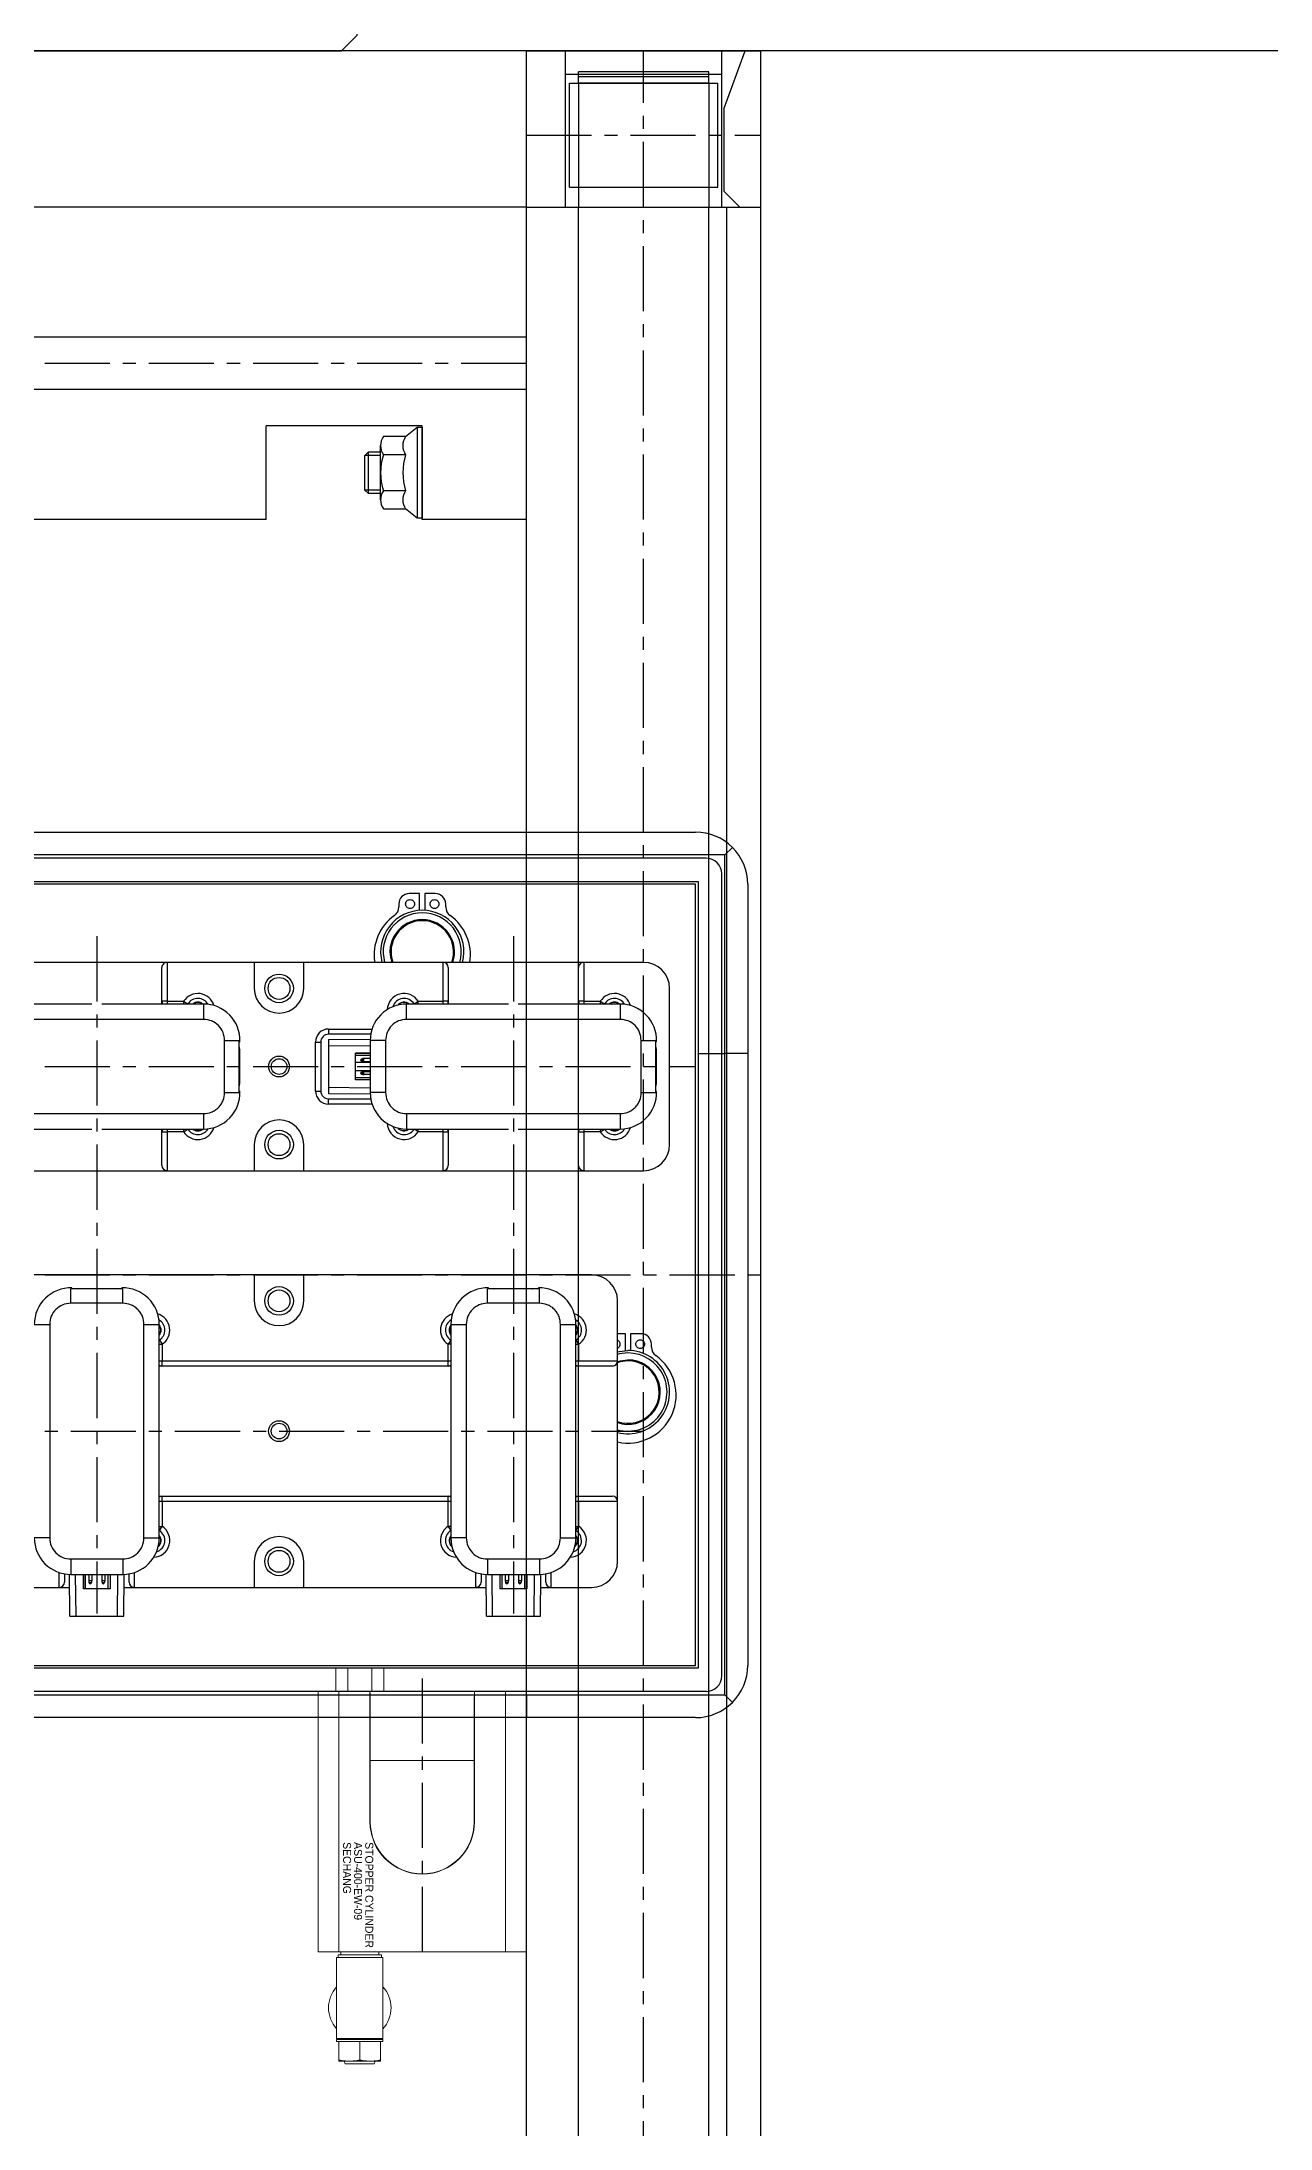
# Model space of a CAD drawing. Header units: inches. Extents: x 0 to 23821, y 0 to 11279.
# Drawn here: x 7566.6 to 7802.5, y 4706.5 to 5107.1 of the extents above; entities that cross this region are included whole.
import ezdxf

# ---------------------------------------------------------------- set-up
doc = ezdxf.new("R2010")
doc.units = ezdxf.units.IN
doc.header["$LTSCALE"] = 10
doc.header["$MEASUREMENT"] = 0
doc.linetypes.add('CENTER', pattern=[2, 1.25, -0.25, 0.25, -0.25])
doc.linetypes.add('HIDDEN', pattern=[0.375, 0.25, -0.125])
for name, color, linetype in [('11', 1, 'CENTER'), ('22', 2, 'HIDDEN'), ('A', 8, 'Continuous'), ('B', 123, 'Continuous'), ('BOM-T', 4, 'Continuous'), ('G', 231, 'Continuous'), ('P', 142, 'Continuous'), ('T', 3, 'Continuous'), ('Y', 60, 'Continuous')]:
    doc.layers.add(name, color=color, linetype=linetype)
doc.layers.add('88', color=35, linetype='Continuous', lineweight=5)
doc.styles.add('SCI', font='')
doc.styles.get('SCI').set_extended_font_data('Gulim')

# ---------------------------------------------------------------- blocks, each defined once
blk = doc.blocks.new('A$C21f345d0')
blk.add_line((6520, -187), (280, -187))
blk = doc.blocks.new('A$C2d823b01')
for p, q in [((0, 0), (0, -45)), ((0, 0), (30, 0)), ((30, 0), (30, -45)), ((0, -7.5), (30, -7.5)), ((0, -37.5), (30, -37.5)), ((0, -45), (30, -45))]:
    blk.add_line(p, q)
at = {"layer": '11'}
for p, q in [((13.8, 0), (13.8, -45)), ((0, -22.5), (30, -22.5))]:
    blk.add_line(p, q, dxfattribs=at)
blk = doc.blocks.new('A$C2bffb7b2')
for p, q in [((-20, 14.25), (-20, -14.25)), ((-20, 14.25), (0, 14.25)), ((0, 14.25), (0, -14.25)), ((-20, -14.25), (0, -14.25))]:
    blk.add_line(p, q)
blk = doc.blocks.new('A$C46f90cf4')
for p, q in [((-30, 45), (-30, 37.5)), ((-30, 45), (0, 45)), ((0, 45), (0, 0)), ((-30, 37.5), (-4.5, 37.5)), ((-4.5, 37.5), (-4.5, 7.5)), ((-30, 7.5), (-30, 0)), ((-30, 7.5), (-4.5, 7.5)), ((-30, 0), (0, 0))]:
    blk.add_line(p, q)
at = {"layer": 'G'}
for p, q in [((-30, 4), (-27, 7)), ((-27, 7), (-11, 7)), ((-11, 7), (0, 3))]:
    blk.add_line(p, q, dxfattribs=at)
blk = doc.blocks.new('A$C0fd4e748')
for p, q in [((-2.2, 12.5), (-2.2, -12.5)), ((0, 12.5), (-2.2, 12.5)), ((-1.2, 12.5), (-1.2, -12.5)), ((0, 12.5), (0, -12.5)), ((0, -12.5), (-2.2, -12.5))]:
    blk.add_line(p, q)
at = {"layer": '11'}
blk.add_line((-1.68, 12.5), (-1.68, -12.5), dxfattribs=at)
blk = doc.blocks.new('A$C89def2f7')
at = {"layer": 'B'}
for p, q in [((23.8, 35), (0, 35)), ((23.8, 10), (0, 10))]:
    blk.add_line(p, q, dxfattribs=at)
for name, p in [('A$C2d823b01', (0, 45)), ('A$C46f90cf4', (30, 0)), ('A$C2bffb7b2', (23.8, 22.5))]:
    blk.add_blockref(name, p)
at = {"layer": 'B', "rotation": 180}
blk.add_blockref('A$C0fd4e748', (23.8, 22.5), dxfattribs=at)
blk = doc.blocks.new('A$Cb1803f2f')
for p, q in [((60, 0), (0, 0)), ((0, 0), (0, -245)), ((60, 0), (60, -20)), ((42, -20), (42, -50)), ((60, -20), (42, -20)), ((42.25, -21), (42.25, -20)), ((42.25, -20), (59.75, -20)), ((59.75, -20), (59.75, -21)), ((44.07, -23.2), (42.25, -21)), ((42.25, -21), (59.75, -21)), ((44.07, -23.2), (44.07, -27.46)), ((47.54, -23.2), (47.54, -27.46)), ((54.46, -23.2), (54.46, -27.46)), ((59.75, -21), (57.93, -23.2)), ((57.93, -27.46), (57.93, -23.2)), ((56.2, -28), (45.8, -28)), ((47, -30.32), (47, -28)), ((55, -28), (55, -30.32)), ((47.68, -31), (47, -30.32)), ((55, -30.32), (47, -30.32)), ((54.32, -31), (47.68, -31)), ((55, -30.32), (54.32, -31)), ((60, -50), (42, -50)), ((60, -50), (60, -195)), ((60, -195), (42, -195)), ((42, -195), (42, -225)), ((47.68, -214), (47, -214.68)), ((47, -214.68), (47, -217)), ((55, -214.68), (47, -214.68)), ((54.32, -214), (47.68, -214)), ((55, -214.68), (54.32, -214)), ((55, -217), (55, -214.68)), ((44.07, -221.8), (44.07, -217.54)), ((56.2, -217), (45.8, -217)), ((47.54, -221.8), (47.54, -217.54)), ((54.46, -221.8), (54.46, -217.54)), ((57.93, -217.54), (57.93, -221.8)), ((44.07, -221.8), (42.25, -224)), ((42.25, -224), (42.25, -225)), ((42.25, -224), (59.75, -224)), ((59.75, -224), (57.93, -221.8)), ((59.75, -225), (59.75, -224)), ((60, -225), (42, -225)), ((42.25, -225), (59.75, -225)), ((60, -225), (60, -245)), ((60, -245), (0, -245))]:
    blk.add_line(p, q)
for centre, radius, start, end in [((45.8, -20.67), 3.07, 235.6158, 304.3842), ((51, -12.27), 11.46, 252.412, 287.588), ((56.2, -20.67), 3.07, 235.6158, 304.3842), ((45.8, -24.93), 3.07, 235.6158, 304.3842), ((51, -16.54), 11.46, 252.412, 287.588), ((56.2, -24.93), 3.07, 235.6158, 304.3842), ((45.8, -220.07), 3.07, 55.6158, 124.3842), ((51, -228.46), 11.46, 72.412, 107.588), ((56.2, -220.07), 3.07, 55.6158, 124.3842), ((45.8, -224.33), 3.07, 55.6158, 124.3842), ((51, -232.73), 11.46, 72.412, 107.588), ((56.2, -224.33), 3.07, 55.6158, 124.3842)]:
    blk.add_arc(centre, radius, start, end)
at = {"layer": '11'}
blk.add_line((30, 0), (30, -245), dxfattribs=at)
at = {"layer": 'A'}
for p, q in [((25, 0), (25, -245)), ((35, 0), (35, -245))]:
    blk.add_line(p, q, dxfattribs=at)
at = {"layer": 'T'}
for p, q in [((47.68, -28), (47.68, -31)), ((54.32, -28), (54.32, -31)), ((47.68, -217), (47.68, -214)), ((54.32, -217), (54.32, -214))]:
    blk.add_line(p, q, dxfattribs=at)
blk = doc.blocks.new('A$C64782e2b')
at = {"xscale": -1, "rotation": 90}
blk.add_blockref('A$Cb1803f2f', (0, 0), dxfattribs=at)
blk = doc.blocks.new('A$C2c7bb568')
for p, q in [((-167.5, -130), (-167.5, -570)), ((-122.5, -130), (-122.5, -570)), ((-122.5, -570), (-167.5, -570))]:
    blk.add_line(p, q)
at = {"layer": '11'}
blk.add_line((-145, -130), (-145, -570), dxfattribs=at)
at = {"layer": 'B'}
for p, q in [((-157.5, -130), (-157.5, -570)), ((-132.5, -130), (-132.5, -570))]:
    blk.add_line(p, q, dxfattribs=at)
at = {"layer": 'G'}
blk.add_line((-161, -130), (-161, -570), dxfattribs=at)
at = {"xscale": -1, "rotation": 180}
blk.add_blockref('A$C64782e2b', (-122.5, -570), dxfattribs=at)
at = {"rotation": 270}
blk.add_blockref('A$C89def2f7', (-167.5, -570), dxfattribs=at)
blk = doc.blocks.new('A$Cc94e9993')
h = blk.add_hatch(color=256)
h.dxf.hatch_style = 1
h.paths.add_polyline_path([(-40, 70, 0.414214), (-45, 65), (-40, 65)])
h.paths.add_polyline_path([(-35, 65), (-40, 65), (-40, 60, 0.414214)])
h = blk.add_hatch(color=256)
h.dxf.hatch_style = 1
h.paths.add_polyline_path([(40, 70, 0.414214), (35, 65), (40, 65)])
h.paths.add_polyline_path([(45, 65), (40, 65), (40, 60, 0.414214)])
h = blk.add_hatch(color=256)
h.dxf.hatch_style = 1
h.paths.add_polyline_path([(-34, 22.5), (-34, 25.5, 0.414214), (-37, 22.5)])
h.paths.add_polyline_path([(-34, 19.5, 0.414214), (-31, 22.5), (-34, 22.5)])
h = blk.add_hatch(color=256)
h.dxf.hatch_style = 1
h.paths.add_polyline_path([(34, 22.5), (34, 25.5, 0.414214), (31, 22.5)])
h.paths.add_polyline_path([(34, 19.5, 0.414214), (37, 22.5), (34, 22.5)])
h = blk.add_hatch(color=256)
h.dxf.hatch_style = 1
h.paths.add_polyline_path([(-34, -22.5), (-34, -19.5, 0.414214), (-37, -22.5)])
h.paths.add_polyline_path([(-34, -25.5, 0.414214), (-31, -22.5), (-34, -22.5)])
h = blk.add_hatch(color=256)
h.dxf.hatch_style = 1
h.paths.add_polyline_path([(34, -22.5), (34, -19.5, 0.414214), (31, -22.5)])
h.paths.add_polyline_path([(34, -25.5, 0.414214), (37, -22.5), (34, -22.5)])
h = blk.add_hatch(color=256)
h.dxf.hatch_style = 1
h.paths.add_polyline_path([(-40, -60, 0.414214), (-45, -65), (-40, -65)])
h.paths.add_polyline_path([(-35, -65), (-40, -65), (-40, -70, 0.414214)])
h = blk.add_hatch(color=256)
h.dxf.hatch_style = 1
h.paths.add_polyline_path([(40, -60, 0.414214), (35, -65), (40, -65)])
h.paths.add_polyline_path([(45, -65), (40, -65), (40, -70, 0.414214)])
for p, q in [((-90, 84.5), (-87, 87.5)), ((-90, -84.5), (-90, 84.5)), ((-87, 87.5), (87, 87.5)), ((87, 87.5), (90, 84.5)), ((90, -84.5), (90, 84.5)), ((-90, 29.9), (90, 29.9)), ((-90, -29.9), (90, -29.9)), ((-90, -84.5), (-87, -87.5)), ((-87, -87.5), (87, -87.5)), ((87, -87.5), (90, -84.5))]:
    blk.add_line(p, q)
for centre, radius in [((-80, 65), 4.5), ((-40, 65), 5), ((-10, 70), 2.07), ((10, 70), 2.07), ((40, 65), 5), ((80, 65), 4.5), ((-34, 22.5), 3), ((-21, 22.5), 3.3), ((21, 22.5), 3.3), ((34, 22.5), 3), ((0, 0), 18), ((-62, 0), 13), ((62, 0), 13), ((-34, -22.5), 3), ((-21, -22.5), 3.3), ((21, -22.5), 3.3), ((34, -22.5), 3), ((-40, -65), 5), ((40, -65), 5), ((-80, -65), 4.5), ((80, -65), 4.5), ((-10, -70), 2.07), ((10, -70), 2.07)]:
    blk.add_circle(centre, radius)
at = {"layer": '11'}
for p, q in [((0, -88.5), (0, 88.5)), ((-80, 73), (-80, 57)), ((-10, 73.5), (-10, 66.5)), ((10, 73.5), (10, 66.5)), ((80, 73), (80, 57)), ((-40, 71), (-40, 59)), ((-13.5, 70), (-6.5, 70)), ((6.5, 70), (13.5, 70)), ((40, 71), (40, 59)), ((-88, 65), (-72, 65)), ((-46, 65), (-34, 65)), ((34, 65), (46, 65)), ((72, 65), (88, 65)), ((-21, 29), (-21, 16)), ((21, 29), (21, 16)), ((-34, 26.5), (-34, 18.5)), ((34, 26.5), (34, 18.5)), ((-38, 22.5), (-30, 22.5)), ((-27.5, 22.5), (-14.5, 22.5)), ((14.5, 22.5), (27.5, 22.5)), ((30, 22.5), (38, 22.5)), ((-62, -14), (-62, 14)), ((62, -14), (62, 14)), ((-91, 0), (91, 0)), ((-21, -16), (-21, -29)), ((21, -16), (21, -29)), ((-34, -18.5), (-34, -26.5)), ((34, -18.5), (34, -26.5)), ((-38, -22.5), (-30, -22.5)), ((-27.5, -22.5), (-14.5, -22.5)), ((14.5, -22.5), (27.5, -22.5)), ((30, -22.5), (38, -22.5)), ((-80, -57), (-80, -73)), ((-40, -59), (-40, -71)), ((40, -59), (40, -71)), ((80, -57), (80, -73)), ((-88, -65), (-72, -65)), ((-46, -65), (-34, -65)), ((-10, -66.5), (-10, -73.5)), ((10, -66.5), (10, -73.5)), ((34, -65), (46, -65)), ((72, -65), (88, -65)), ((-13.5, -70), (-6.5, -70)), ((6.5, -70), (13.5, -70))]:
    blk.add_line(p, q, dxfattribs=at)
at = {"layer": '22'}
for centre, radius in [((-80, 65), 7), ((80, 65), 7), ((-21, 22.5), 5.5), ((21, 22.5), 5.5), ((-21, -22.5), 5.5), ((21, -22.5), 5.5), ((-80, -65), 7), ((80, -65), 7)]:
    blk.add_circle(centre, radius, dxfattribs=at)
at = {"layer": 'T'}
for centre in [(-10, 70), (10, 70), (-10, -70), (10, -70)]:
    blk.add_arc(centre, 2.5, 255, 165, dxfattribs=at)
blk = doc.blocks.new('A$C523db8ad')
for p, q in [((-5, 12.5), (41, 12.5)), ((41, -12.5), (41, 12.5)), ((-8, -9.5), (-8, 9.5)), ((-5, -12.5), (41, -12.5))]:
    blk.add_line(p, q)
for centre in [(0, 0), (20, 0)]:
    blk.add_circle(centre, 2.75)
for centre, start, end in [((-5, 9.5), 90, 180), ((-5, -9.5), 180, 270)]:
    blk.add_arc(centre, 3, start, end)
at = {"layer": '11'}
for p, q in [((-3.75, 0), (3.75, 0)), ((0, 3.75), (0, -3.75)), ((16.25, 0), (23.75, 0)), ((20, 3.75), (20, -3.75)), ((36.8, 0), (42, 0))]:
    blk.add_line(p, q, dxfattribs=at)
at = {"layer": '22'}
for p, q in [((37.8, -12.5), (37.8, 12.5)), ((37.8, 6.5), (41, 6.5)), ((41, -6.5), (37.8, -6.5))]:
    blk.add_line(p, q, dxfattribs=at)
blk = doc.blocks.new('A$Cfb394132')
blk.add_blockref('A$Cc94e9993', (0, 0))
at = {"layer": '22'}
blk.add_blockref('A$C523db8ad', (-10, -70), dxfattribs=at)
blk = doc.blocks.new('A$C1d24d074')
blk.add_blockref('A$Cfb394132', (0, 0))
blk = doc.blocks.new('A$C5f50f6ba')
blk.add_blockref('A$C1d24d074', (0, 0))
blk = doc.blocks.new('A$C83621654')
for p, q in [((0, 20), (50, 20)), ((0, -20), (0, 20)), ((50, 20), (50, 16)), ((50, 16), (0, 16)), ((50, -16), (50, 16)), ((25, 10.03), (0, 10.03)), ((4.25, 9.97), (0.98, 9.97)), ((4.25, 9.97), (5.25, 9.97)), ((5.25, 9.97), (13.25, 9.97)), ((13.25, 9.97), (13.25, -9.98)), ((25, 9.97), (13.25, 9.97)), ((-4.5, -7.38), (0, -7.38)), ((-4.5, -9.69), (-4.5, -7.38)), ((51.06, -7.85), (50.56, -7.85)), ((50.56, -7.85), (50.56, -16.15)), ((66.61, -7.55), (51.06, -7.55)), ((51.06, -7.55), (51.06, -16.45)), ((66.71, -7.65), (66.61, -7.55)), ((66.61, -7.55), (66.61, -16.45)), ((66.81, -7.55), (66.71, -7.65)), ((66.71, -7.65), (66.71, -16.35)), ((67.21, -7.55), (66.81, -7.55)), ((66.81, -7.55), (66.81, -16.45)), ((67.21, -7.55), (67.21, -8)), ((67.21, -8), (67.21, -8.31)), ((70.74, -8), (67.21, -8)), ((70.96, -8), (70.96, -10)), ((-4.5, -9.69), (0, -9.69)), ((-4.5, -14.31), (-4.5, -9.69)), ((25, -10.04), (0, -10.04)), ((0.98, -9.98), (0.25, -9.98)), ((0.98, -9.98), (4.25, -9.98)), ((5.25, -9.98), (4.25, -9.98)), ((13.25, -9.98), (5.25, -9.98)), ((13.25, -9.98), (25, -9.98)), ((50.56, -8.35), (50.06, -8.35)), ((67.21, -8.31), (67.21, -11.69)), ((67.21, -11.69), (67.21, -12)), ((70.74, -12), (67.21, -12)), ((67.21, -12), (67.21, -12.31)), ((71.46, -9.22), (70.96, -9.03)), ((70.96, -10), (70.96, -14)), ((71.46, -9.22), (71.46, -14.78)), ((-4.5, -14.31), (0, -14.31)), ((-4.5, -16.62), (-4.5, -14.31)), ((0, -16), (50, -16)), ((50, -16), (50, -20)), ((50.06, -15.65), (50.56, -15.65)), ((67.21, -12.31), (67.21, -15.69)), ((67.21, -15.69), (67.21, -16)), ((70.74, -16), (67.21, -16)), ((67.21, -16), (67.21, -16.45)), ((70.96, -14), (70.96, -16)), ((70.96, -14.97), (71.46, -14.78)), ((-4.5, -16.62), (0, -16.62)), ((50, -20), (0, -20)), ((50.56, -16.15), (51.06, -16.15)), ((51.06, -16.45), (66.61, -16.45)), ((66.61, -16.45), (66.71, -16.35)), ((66.71, -16.35), (66.81, -16.45)), ((66.81, -16.45), (67.21, -16.45))]:
    blk.add_line(p, q)
at = {"flags": 128}
for points in [[(23.9, 9.97), (24.1, 9.99), (25, 10.03)], [(25, -10.04), (24.1, -9.99), (23.9, -9.98)]]:
    blk.add_lwpolyline(points, dxfattribs=at)
for centre, radius, start, end in [((25, 0), 10, 0, 94.0523), ((25, 0), 10.04, 270, 90), ((25, 0), 9.98, 270, 90), ((25, 0), 10, 265.9477, 0), ((60.71, -12), 6, 90, 132.1264), ((60.71, -12), 6, 47.8736, 90), ((60.71, -12), 6, 227.8736, 312.1264)]:
    blk.add_arc(centre, radius, start, end)
for points, knots in [([(70.74, -8), (70.8, -8.33), (70.93, -8.99), (70.95, -9.66), (70.96, -10)], [0, 0, 0, 0, 0.498112, 1, 1, 1, 1]), ([(70.96, -8), (70.94, -8), (70.9, -8), (70.77, -8), (70.74, -8)], [0, 0, 0, 0, 0.7848426, 1, 1, 1, 1]), ([(70.96, -10), (70.95, -10.33), (70.93, -11.01), (70.8, -11.67), (70.74, -12)], [0, 0, 0, 0, 0.49778, 1, 1, 1, 1]), ([(70.74, -12), (70.8, -12.33), (70.93, -12.99), (70.95, -13.66), (70.96, -14)], [0, 0, 0, 0, 0.498113, 1, 1, 1, 1]), ([(70.96, -14), (70.95, -14.33), (70.93, -15.01), (70.8, -15.67), (70.74, -16)], [0, 0, 0, 0, 0.497781, 1, 1, 1, 1]), ([(70.74, -16), (70.77, -16), (70.9, -16), (70.94, -16), (70.96, -16)], [0, 0, 0, 0, 0.2151574, 1, 1, 1, 1])]:
    blk.add_open_spline(points, degree=3, knots=knots)
at = {"layer": '11'}
blk.add_line((-2.5, 0), (52.5, 0), dxfattribs=at)
at = {"layer": 'BOM-T', "color": 4, "style": 'SCI'}
for s, p in [('ASU-400-EW-09', (28.91, -13.1)), ('STOPPER CYLINDER', (28.91, -10.95)), ('SECHANG', (28.91, -15.21))]:
    blk.add_text(s, height=1.536, dxfattribs=at).set_placement(p)
blk = doc.blocks.new('A$Ce158b9f5')
for p, q in [((15, 177.5), (325, 177.5)), ((47.5, 173.13), (47.5, 177.5)), ((7.93, 174.57), (9.37, 173.13)), ((330.63, 173.13), (9.37, 173.13)), ((9.37, 173.13), (9.37, 50)), ((47.5, 173.13), (47.5, 168)), ((5, 50), (5, 167.5)), ((14.5, 168), (325.5, 168)), ((14.5, 50), (14.5, 168)), ((325, 167.5), (15, 167.5)), ((15, 167.5), (15, 17.5)), ((44.81, 158), (44.74, 150)), ((55.19, 158), (44.81, 158)), ((46.01, 158), (45.94, 150)), ((53.99, 158), (54.06, 150)), ((55.19, 158), (55.26, 150)), ((124.81, 158), (124.74, 150)), ((135.19, 158), (124.81, 158)), ((126.01, 158), (125.94, 150)), ((133.99, 158), (134.06, 150)), ((135.19, 158), (135.26, 150)), ((42.8, 152.5), (35, 152.5)), ((44.77, 152.5), (42.8, 152.5)), ((42.8, 149.65), (42.8, 152.5)), ((47.42, 150), (47.42, 152.8)), ((47.42, 152.8), (52.58, 152.8)), ((47.45, 150), (47.45, 152.8)), ((47.85, 150), (47.85, 152.8)), ((52.15, 152.8), (52.15, 150)), ((52.55, 152.8), (52.55, 150)), ((52.58, 150), (52.58, 152.8)), ((57.2, 152.5), (55.23, 152.5)), ((90.25, 152.5), (57.2, 152.5)), ((57.2, 152.5), (57.2, 149.65)), ((90.25, 152.5), (90.25, 147.5)), ((99.75, 152.5), (90.25, 152.5)), ((99.75, 147.5), (99.75, 152.5)), ((122.8, 152.5), (99.75, 152.5)), ((124.77, 152.5), (122.8, 152.5)), ((122.8, 149.65), (122.8, 152.5)), ((127.42, 150), (127.42, 152.8)), ((127.42, 152.8), (132.58, 152.8)), ((127.45, 150), (127.45, 152.8)), ((127.85, 150), (127.85, 152.8)), ((132.15, 152.8), (132.15, 150)), ((132.55, 152.8), (132.55, 150)), ((132.58, 150), (132.58, 152.8)), ((137.2, 152.5), (135.23, 152.5)), ((202.8, 152.5), (137.2, 152.5)), ((137.2, 152.5), (137.2, 149.65)), ((43.8, 151.5), (43.8, 149.9)), ((55, 150), (45, 150)), ((45, 147.05), (45, 150)), ((48.45, 150), (48.45, 151.21)), ((48.45, 151.21), (49.05, 151.21)), ((48.56, 151.7), (48.51, 151.55)), ((48.99, 151.55), (48.51, 151.55)), ((48.94, 151.7), (48.56, 151.7)), ((48.71, 151.8), (48.79, 151.8)), ((48.99, 151.55), (48.94, 151.7)), ((49.05, 150), (49.05, 151.21)), ((50.95, 151.21), (51.55, 151.21)), ((50.95, 150), (50.95, 151.21)), ((51.01, 151.55), (51.06, 151.7)), ((51.49, 151.55), (51.01, 151.55)), ((51.44, 151.7), (51.06, 151.7)), ((51.21, 151.8), (51.29, 151.8)), ((51.44, 151.7), (51.49, 151.55)), ((51.55, 150), (51.55, 151.21)), ((55, 147.05), (55, 150)), ((56.2, 149.9), (56.2, 151.5)), ((123.8, 151.5), (123.8, 149.9)), ((135, 150), (125, 150)), ((125, 147.05), (125, 150)), ((128.45, 150), (128.45, 151.21)), ((128.45, 151.21), (129.05, 151.21)), ((128.56, 151.7), (128.51, 151.55)), ((128.99, 151.55), (128.51, 151.55)), ((128.94, 151.7), (128.56, 151.7)), ((128.71, 151.8), (128.79, 151.8)), ((128.99, 151.55), (128.94, 151.7)), ((129.05, 150), (129.05, 151.21)), ((130.95, 151.21), (131.55, 151.21)), ((130.95, 150), (130.95, 151.21)), ((131.01, 151.55), (131.06, 151.7)), ((131.49, 151.55), (131.01, 151.55)), ((131.44, 151.7), (131.06, 151.7)), ((131.21, 151.8), (131.29, 151.8)), ((131.44, 151.7), (131.49, 151.55)), ((131.55, 150), (131.55, 151.21)), ((135, 147.05), (135, 150)), ((136.2, 149.9), (136.2, 151.5)), ((30, 147.5), (30, 136)), ((55, 147.05), (45, 147.05)), ((135, 147.05), (125, 147.05)), ((37.99, 141.58), (37.48, 140.78)), ((37.48, 136), (37.48, 140.78)), ((38, 140.78), (37.48, 140.78)), ((38, 143), (38, 102)), ((40.95, 143), (38, 143)), ((40.95, 143), (40.95, 102)), ((59.05, 102), (59.05, 143)), ((59.05, 143), (62, 143)), ((62, 102), (62, 143)), ((62, 140.78), (62.52, 140.78)), ((62.52, 140.78), (62.01, 141.58)), ((62.52, 140.78), (62.52, 136)), ((117.99, 141.58), (117.48, 140.78)), ((117.48, 136), (117.48, 140.78)), ((118, 140.78), (117.48, 140.78)), ((118, 143), (118, 102)), ((120.95, 143), (118, 143)), ((120.95, 143), (120.95, 102)), ((139.05, 102), (139.05, 143)), ((139.05, 143), (142, 143)), ((30, 136), (37.48, 136)), ((30, 136), (30, 109)), ((37.48, 135), (31, 135)), ((37.48, 136), (37.48, 135)), ((37.48, 136), (38, 136)), ((38, 135), (37.48, 135)), ((62, 136), (62.52, 136)), ((62.52, 135), (62, 135)), ((62.52, 136), (117.48, 136)), ((62.52, 136), (62.52, 135)), ((117.48, 135), (62.52, 135)), ((117.48, 136), (117.48, 135)), ((117.48, 136), (118, 136)), ((118, 135), (117.48, 135)), ((37.48, 109), (30, 109)), ((30, 109), (30, 97.5)), ((31, 110), (37.48, 110)), ((37.48, 110), (37.48, 109)), ((37.48, 110), (38, 110)), ((37.48, 105.82), (37.48, 109)), ((38, 109), (37.48, 109)), ((62, 110), (62.52, 110)), ((62.52, 109), (62, 109)), ((62.52, 110), (117.48, 110)), ((62.52, 110), (62.52, 109)), ((117.48, 109), (62.52, 109)), ((62.52, 109), (62.52, 105.82)), ((117.48, 110), (117.48, 109)), ((117.48, 110), (118, 110)), ((117.48, 105.82), (117.48, 109)), ((118, 109), (117.48, 109)), ((23.5, 106.37), (23.5, 105.8)), ((27.5, 103.8), (27.5, 107.02)), ((28.5, 107.02), (28.5, 103.8)), ((37.99, 105.02), (37.48, 105.82)), ((38, 105.82), (37.48, 105.82)), ((62, 105.82), (62.52, 105.82)), ((62.01, 105.02), (62.52, 105.82)), ((117.99, 105.02), (117.48, 105.82)), ((118, 105.82), (117.48, 105.82)), ((25.5, 103.8), (27.5, 103.8)), ((28.5, 103.8), (30, 103.8)), ((40.95, 102), (38, 102)), ((62, 102), (59.05, 102)), ((120.95, 102), (118, 102)), ((142, 102), (139.05, 102)), ((45, 97.95), (55, 97.95)), ((45, 97.95), (45, 95.16)), ((55, 97.95), (55, 95.16)), ((90.25, 97.5), (90.25, 92.5)), ((99.75, 92.5), (99.75, 97.5)), ((125, 97.95), (135, 97.95)), ((125, 97.95), (125, 95.16)), ((135, 97.95), (135, 95.16)), ((35, 92.5), (305, 92.5)), ((45, 95.16), (55, 95.16)), ((45.19, 95), (45.21, 95.16)), ((46.8, 95.16), (46.8, 95.1)), ((49, 95.1), (46.8, 95.1)), ((53.2, 95.1), (51, 95.1)), ((53.2, 95.16), (53.2, 95.1)), ((54.79, 95.16), (54.81, 95)), ((125, 95.16), (135, 95.16)), ((125.19, 95), (125.21, 95.16)), ((126.8, 95.16), (126.8, 95.1)), ((129, 95.1), (126.8, 95.1)), ((133.2, 95.1), (131, 95.1)), ((133.2, 95.16), (133.2, 95.1)), ((134.79, 95.16), (134.81, 95)), ((315, 72.5), (25, 72.5)), ((36.5, 65.02), (36.5, 72.5)), ((63.5, 72.5), (63.5, 65.02)), ((90.25, 72.5), (90.25, 67.5)), ((99.75, 67.5), (99.75, 72.5)), ((116.5, 65.02), (116.5, 72.5)), ((37.5, 71.5), (37.5, 65.02)), ((62.5, 65.02), (62.5, 71.5)), ((117.5, 71.5), (117.5, 65.02)), ((20, 67.5), (20, 37.5)), ((49.06, 64.5), (29.5, 64.5)), ((29.5, 61.55), (29.5, 64.5)), ((33.32, 65.02), (32.52, 64.51)), ((33.32, 65.02), (36.5, 65.02)), ((33.32, 64.5), (33.32, 65.02)), ((37.5, 65.02), (36.5, 65.02)), ((36.5, 64.5), (36.5, 65.02)), ((37.5, 65.02), (37.5, 64.5)), ((70.5, 64.5), (50.94, 64.5)), ((63.5, 65.02), (62.5, 65.02)), ((62.5, 64.5), (62.5, 65.02)), ((63.5, 65.02), (68.28, 65.02)), ((63.5, 65.02), (63.5, 64.5)), ((68.28, 65.02), (69.08, 64.51)), ((68.28, 65.02), (68.28, 64.5)), ((70.5, 61.55), (70.5, 64.5)), ((129.06, 64.5), (109.5, 64.5)), ((109.5, 61.55), (109.5, 64.5)), ((113.32, 65.02), (112.52, 64.51)), ((113.32, 65.02), (116.5, 65.02)), ((113.32, 64.5), (113.32, 65.02)), ((117.5, 65.02), (116.5, 65.02)), ((116.5, 64.5), (116.5, 65.02)), ((117.5, 65.02), (117.5, 64.5)), ((150.5, 64.5), (130.94, 64.5)), ((70.5, 61.55), (29.5, 61.55)), ((150.5, 61.55), (109.5, 61.55)), ((22.5, 57.31), (22.66, 57.29)), ((22.66, 57.5), (22.66, 47.5)), ((25.45, 57.5), (22.66, 57.5)), ((25.45, 57.5), (25.45, 47.5)), ((74.55, 47.5), (74.55, 57.5)), ((74.55, 57.5), (77.5, 57.5)), ((77.15, 59.7), (85.5, 59.7)), ((85.5, 58.7), (77.4, 58.7)), ((85.5, 57.69), (77.5, 57.76)), ((77.5, 47.5), (77.5, 57.5)), ((85.5, 56.49), (77.5, 56.56)), ((85.5, 59.7), (85.5, 58.7)), ((85.5, 48.51), (85.5, 56.49)), ((88, 57.2), (87, 57.2)), ((87, 47.8), (87, 57.2)), ((88, 57.2), (88, 47.8)), ((102.5, 57.31), (102.66, 57.29)), ((102.66, 57.5), (102.66, 47.5)), ((105.45, 57.5), (102.66, 57.5)), ((105.45, 57.5), (105.45, 47.5)), ((22.6, 49.3), (22.6, 55.7)), ((22.6, 55.7), (22.66, 55.7)), ((77.5, 55.08), (80.3, 55.08)), ((77.5, 55.05), (80.3, 55.05)), ((77.5, 54.65), (80.3, 54.65)), ((77.5, 54.05), (78.71, 54.05)), ((78.71, 53.45), (77.5, 53.45)), ((80.3, 53.25), (77.5, 53.25)), ((78.71, 54.05), (78.71, 53.45)), ((79.05, 53.51), (79.05, 53.99)), ((79.2, 53.94), (79.05, 53.99)), ((79.05, 53.51), (79.2, 53.56)), ((79.2, 53.56), (79.2, 53.94)), ((79.3, 53.79), (79.3, 53.71)), ((80.3, 55.08), (80.3, 49.92)), ((102.6, 49.3), (102.6, 55.7)), ((102.6, 55.7), (102.66, 55.7)), ((5, 17.5), (5, 50)), ((5, 50), (9.37, 50)), ((9.37, 50), (9.37, 11.87)), ((14.5, 50), (9.37, 50)), ((14.5, 17), (14.5, 50)), ((22.6, 49.3), (22.66, 49.3)), ((77.5, 51.75), (80.3, 51.75)), ((78.71, 51.55), (77.5, 51.55)), ((77.5, 50.95), (78.71, 50.95)), ((80.3, 50.35), (77.5, 50.35)), ((80.3, 49.95), (77.5, 49.95)), ((77.5, 49.92), (80.3, 49.92)), ((85.5, 48.51), (77.5, 48.44)), ((78.71, 51.55), (78.71, 50.95)), ((79.05, 51.01), (79.05, 51.49)), ((79.05, 51.49), (79.2, 51.44)), ((79.2, 51.06), (79.05, 51.01)), ((79.2, 51.06), (79.2, 51.44)), ((79.3, 51.29), (79.3, 51.21)), ((102.6, 49.3), (102.66, 49.3)), ((22.66, 47.71), (22.5, 47.69)), ((25.45, 47.5), (22.66, 47.5)), ((74.55, 47.5), (77.5, 47.5)), ((85.5, 45.3), (77.15, 45.3)), ((77.4, 46.3), (85.5, 46.3)), ((85.5, 47.31), (77.5, 47.24)), ((85.5, 45.3), (85.5, 46.3)), ((88, 47.8), (87, 47.8)), ((102.66, 47.71), (102.5, 47.69)), ((105.45, 47.5), (102.66, 47.5)), ((29.5, 43.45), (70.5, 43.45)), ((29.5, 40.5), (29.5, 43.45)), ((29.5, 40.5), (49.06, 40.5)), ((33.32, 39.98), (32.52, 40.49)), ((33.32, 39.98), (33.32, 40.5)), ((36.5, 39.98), (36.5, 40.5)), ((37.5, 40.5), (37.5, 39.98)), ((50.94, 40.5), (70.5, 40.5)), ((62.5, 39.98), (62.5, 40.5)), ((63.5, 40.5), (63.5, 39.98)), ((68.28, 40.5), (68.28, 39.98)), ((69.08, 40.49), (68.28, 39.98)), ((70.5, 43.45), (70.5, 40.5)), ((109.5, 43.45), (150.5, 43.45)), ((109.5, 40.5), (109.5, 43.45)), ((109.5, 40.5), (129.06, 40.5)), ((113.32, 39.98), (112.52, 40.49)), ((113.32, 39.98), (113.32, 40.5)), ((116.5, 39.98), (116.5, 40.5)), ((117.5, 40.5), (117.5, 39.98)), ((130.94, 40.5), (150.5, 40.5)), ((36.5, 39.98), (33.32, 39.98)), ((36.5, 32.5), (36.5, 39.98)), ((36.5, 39.98), (37.5, 39.98)), ((37.5, 39.98), (37.5, 33.5)), ((62.5, 39.98), (63.5, 39.98)), ((62.5, 33.5), (62.5, 39.98)), ((63.5, 39.98), (63.5, 32.5)), ((68.28, 39.98), (63.5, 39.98)), ((90.25, 37.5), (90.25, 32.5)), ((99.75, 32.5), (99.75, 37.5)), ((116.5, 39.98), (113.32, 39.98)), ((116.5, 32.5), (116.5, 39.98)), ((116.5, 39.98), (117.5, 39.98)), ((117.5, 39.98), (117.5, 33.5)), ((25, 32.5), (315, 32.5)), ((63, 21.87), (63, 21.3)), ((67, 19.3), (67, 22.52)), ((68, 22.52), (68, 19.3)), ((72, 21.3), (72, 21.87)), ((325.5, 17), (14.5, 17)), ((15, 17.5), (325, 17.5)), ((65, 19.3), (67, 19.3)), ((68, 19.3), (70, 19.3)), ((7.93, 10.43), (9.37, 11.87)), ((9.37, 11.87), (330.63, 11.87)), ((325, 7.5), (15, 7.5))]:
    blk.add_line(p, q)
at = {"flags": 128}
for points in [[(28, 109), (29.49, 109.19), (30.07, 109.37)], [(30.01, 109.13), (29.48, 108.98), (28, 108.8)], [(28, 107.5), (29.61, 107.68), (30, 107.77)], [(30, 107.25), (29.72, 107.19), (28, 107)], [(46.8, 95.1), (46.31, 95.15), (46.27, 95.16)], [(53.73, 95.16), (53.69, 95.15), (53.2, 95.1)], [(126.8, 95.1), (126.31, 95.15), (126.27, 95.16)], [(133.73, 95.16), (133.69, 95.15), (133.2, 95.1)], [(22.6, 55.7), (22.65, 56.19), (22.66, 56.23)], [(102.6, 55.7), (102.65, 56.19), (102.66, 56.23)], [(22.66, 48.77), (22.65, 48.81), (22.6, 49.3)], [(102.66, 48.77), (102.65, 48.81), (102.6, 49.3)]]:
    blk.add_lwpolyline(points, dxfattribs=at)
for centre, radius in [((95, 147.5), 2.75), ((95, 147.5), 2.1), ((95, 122.5), 2), ((95, 122.5), 1.5), ((95, 97.5), 2.75), ((95, 97.5), 2.1), ((95, 67.5), 2.75), ((95, 67.5), 2.1), ((95, 52.5), 2), ((95, 52.5), 1.5), ((95, 37.5), 2.75), ((95, 37.5), 2.1)]:
    blk.add_circle(centre, radius)
for centre, radius, start, end in [((15, 167.5), 10, 90, 135), ((15, 167.5), 10, 135, 180), ((35, 147.5), 5, 90, 180), ((42.8, 151.5), 1, 0, 90), ((57.2, 151.5), 1, 90, 180), ((122.8, 151.5), 1, 0, 90), ((137.2, 151.5), 1, 90, 180), ((45, 143), 7, 90, 180), ((49.45, 151.21), 1, 160, 180), ((48.71, 151.65), 0.15, 90, 160), ((48.79, 151.65), 0.15, 20, 90), ((48.05, 151.21), 1, 0, 20), ((51.95, 151.21), 1, 160, 180), ((51.21, 151.65), 0.15, 90, 160), ((51.29, 151.65), 0.15, 20, 90), ((50.55, 151.21), 1, 0, 20), ((55, 143), 7, 0, 90), ((125, 143), 7, 90, 180), ((129.45, 151.21), 1, 160, 180), ((128.71, 151.65), 0.15, 90, 160), ((128.79, 151.65), 0.15, 20, 90), ((128.05, 151.21), 1, 0, 20), ((131.95, 151.21), 1, 160, 180), ((131.21, 151.65), 0.15, 90, 160), ((131.29, 151.65), 0.15, 20, 90), ((130.55, 151.21), 1, 0, 20), ((135, 143), 7, 0, 90), ((39.2, 143.5), 3.22, 92.3296, 237.7055), ((39.2, 143.5), 2.27, 107.1614, 237.7055), ((39.2, 143.5), 1.55, 129.767, 219.3275), ((39.2, 143.5), 1.5, 132.4943, 216.8699), ((60.8, 143.5), 3.22, 302.2945, 87.6704), ((60.8, 143.5), 2.27, 302.2945, 72.8386), ((60.8, 143.5), 1.55, 320.6725, 50.233), ((60.8, 143.5), 1.5, 323.1301, 47.5057), ((95, 147.5), 4.75, 180, 0), ((119.2, 143.5), 3.22, 92.3296, 237.7055), ((119.2, 143.5), 2.27, 107.1614, 237.7055), ((119.2, 143.5), 1.55, 129.767, 219.3275), ((119.2, 143.5), 1.5, 132.4943, 216.8699), ((31, 136), 1, 180, 270), ((37.48, 135.91), 0.914, 270.1215, 304.8657), ((62.52, 135.91), 0.914, 235.1343, 269.8785), ((117.48, 135.91), 0.914, 270.1215, 304.8657), ((28, 115.55), 9.25, 77.5131, 234.7056), ((28, 115), 8, 75.5225, 270), ((28, 115), 7.5, 74.534, 270), ((28, 115), 6.2, 71.1809, 270), ((28, 115), 6, 70.5288, 270), ((31, 109), 1, 90, 180), ((37.48, 109.09), 0.914, 55.1343, 89.8785), ((62.52, 109.09), 0.914, 90.1215, 124.8657), ((117.48, 109.09), 0.914, 55.1343, 89.8785), ((21.5, 106.37), 2, 0, 54.7056), ((25.5, 105.8), 2, 180, 270), ((39.2, 103.1), 3.22, 122.2945, 253.5613), ((39.2, 103.1), 2.27, 122.2945, 239.6863), ((60.8, 103.1), 3.22, 286.4387, 57.7055), ((60.8, 103.1), 2.27, 300.3137, 57.7055), ((119.2, 103.1), 3.22, 122.2945, 253.5613), ((119.2, 103.1), 2.27, 122.2945, 239.6863), ((39.2, 103.1), 1.55, 140.6725, 219.3275), ((39.2, 103.1), 1.5, 143.1301, 216.8699), ((45, 102), 7, 180, 271.5443), ((55, 102), 7, 268.4557, 0), ((60.8, 103.1), 1.55, 320.6725, 39.3275), ((60.8, 103.1), 1.5, 323.1301, 36.8699), ((95, 97.5), 4.75, 0, 180), ((119.2, 103.1), 1.55, 140.6725, 219.3275), ((119.2, 103.1), 1.5, 143.1301, 216.8699), ((125, 102), 7, 180, 271.5443), ((135, 102), 7, 268.4557, 0), ((35, 97.5), 5, 180, 270), ((25, 67.5), 5, 90, 180), ((36.5, 71.5), 1, 0, 90), ((63.5, 71.5), 1, 90, 180), ((116.5, 71.5), 1, 0, 90), ((29.5, 57.5), 7, 90, 181.5443), ((30.6, 63.3), 3.22, 32.2945, 163.5613), ((30.6, 63.3), 2.27, 32.2945, 149.6863), ((30.6, 63.3), 1.55, 50.6725, 129.3275), ((30.6, 63.3), 1.5, 53.1301, 126.8699), ((36.59, 65.02), 0.914, 325.1343, 359.8785), ((63.41, 65.02), 0.914, 180.1215, 214.8657), ((71, 63.3), 3.22, 2.3296, 147.7055), ((71, 63.3), 2.27, 17.1614, 147.7055), ((71, 63.3), 1.55, 39.767, 129.3275), ((71, 63.3), 1.5, 42.4943, 126.8699), ((70.5, 57.5), 7, 0, 90), ((95, 67.5), 4.75, 180, 0), ((109.5, 57.5), 7, 90, 181.5443), ((110.6, 63.3), 3.22, 32.2945, 163.5613), ((110.6, 63.3), 2.27, 32.2945, 149.6863), ((110.6, 63.3), 1.55, 50.6725, 129.3275), ((110.6, 63.3), 1.5, 53.1301, 126.8699), ((116.59, 65.02), 0.914, 325.1343, 359.8785), ((85.5, 57.2), 2.5, 0, 90), ((85.5, 57.2), 1.5, 0, 90), ((78.71, 53.05), 1, 70, 90), ((78.71, 54.45), 1, 270, 290), ((79.15, 53.79), 0.15, 0, 70), ((79.15, 53.71), 0.15, 290, 360), ((78.71, 50.55), 1, 70, 90), ((78.71, 51.95), 1, 270, 290), ((79.15, 51.29), 0.15, 0, 70), ((79.15, 51.21), 0.15, 290, 0), ((29.5, 47.5), 7, 178.4557, 270), ((70.5, 47.5), 7, 270, 0), ((85.5, 47.8), 2.5, 270, 0), ((85.5, 47.8), 1.5, 270, 0), ((109.5, 47.5), 7, 178.4557, 270), ((30.6, 41.7), 3.22, 196.4387, 327.7055), ((30.6, 41.7), 2.27, 210.3137, 327.7055), ((30.6, 41.7), 1.55, 230.6725, 309.3275), ((30.6, 41.7), 1.5, 233.1301, 306.8699), ((36.59, 39.98), 0.914, 0.1215, 34.8657), ((63.41, 39.98), 0.914, 145.1343, 179.8785), ((71, 41.7), 3.22, 212.2945, 357.6704), ((71, 41.7), 2.27, 212.2945, 342.8386), ((71, 41.7), 1.55, 230.6725, 320.233), ((71, 41.7), 1.5, 233.1301, 317.5057), ((95, 37.5), 4.75, 0, 180), ((110.6, 41.7), 3.22, 196.4387, 327.7055), ((110.6, 41.7), 2.27, 210.3137, 327.7055), ((110.6, 41.7), 1.55, 230.6725, 309.3275), ((110.6, 41.7), 1.5, 233.1301, 306.8699), ((116.59, 39.98), 0.914, 0.1215, 34.8657), ((25, 37.5), 5, 180, 270), ((36.5, 33.5), 1, 270, 0), ((67.5, 31.05), 9.25, 170.9813, 234.7056), ((67.5, 30.5), 8, 165.5225, 270), ((67.5, 30.5), 7.5, 164.534, 270), ((67.5, 30.5), 6.2, 161.1809, 270), ((67.5, 30.5), 6, 160.5288, 270), ((63.5, 33.5), 1, 180, 270), ((67.5, 30.5), 8, 270, 14.4775), ((67.5, 30.5), 7.5, 270, 15.466), ((67.5, 30.5), 6.2, 270, 18.8191), ((67.5, 30.5), 6, 270, 19.4712), ((67.5, 31.05), 9.25, 305.2944, 9.0187), ((116.5, 33.5), 1, 270, 0), ((61, 21.87), 2, 0, 54.7056), ((65, 21.3), 2, 180, 270), ((70, 21.3), 2, 270, 0), ((74, 21.87), 2, 125.2944, 180), ((15, 17.5), 10, 180, 225), ((15, 17.5), 10, 225, 270)]:
    blk.add_arc(centre, radius, start, end)
for points in [[(45, 147.05), (44.47, 146.99), (43.41, 146.87), (42.07, 145.93), (41.13, 144.59), (41.01, 143.53), (40.95, 143)], [(59.05, 143), (58.99, 143.53), (58.87, 144.59), (57.93, 145.93), (56.59, 146.87), (55.53, 146.99), (55, 147.05)], [(125, 147.05), (124.47, 146.99), (123.41, 146.87), (122.07, 145.93), (121.13, 144.59), (121.01, 143.53), (120.95, 143)], [(139.05, 143), (138.99, 143.53), (138.87, 144.59), (137.93, 145.93), (136.59, 146.87), (135.53, 146.99), (135, 147.05)], [(26.5, 105.8), (26.49, 105.91), (26.46, 106.13), (26.27, 106.42), (25.98, 106.61), (25.65, 106.67), (25.32, 106.61), (25.03, 106.42), (24.84, 106.13), (24.78, 105.8), (24.84, 105.47), (25.03, 105.18), (25.32, 104.99), (25.65, 104.93), (25.98, 104.99), (26.27, 105.18), (26.46, 105.47), (26.49, 105.69), (26.5, 105.8)], [(55, 97.95), (55.53, 98.01), (56.59, 98.13), (57.93, 99.07), (58.87, 100.41), (58.99, 101.47), (59.05, 102)], [(135, 97.95), (135.53, 98.01), (136.59, 98.13), (137.93, 99.07), (138.87, 100.41), (138.99, 101.47), (139.05, 102)], [(74.55, 57.5), (74.49, 58.03), (74.37, 59.09), (73.43, 60.43), (72.09, 61.37), (71.03, 61.49), (70.5, 61.55)], [(25.45, 47.5), (25.51, 46.97), (25.63, 45.91), (26.57, 44.57), (27.91, 43.63), (28.97, 43.51), (29.5, 43.45)], [(70.5, 43.45), (71.03, 43.51), (72.09, 43.63), (73.43, 44.57), (74.37, 45.91), (74.49, 46.97), (74.55, 47.5)], [(105.45, 47.5), (105.51, 46.97), (105.63, 45.91), (106.57, 44.57), (107.91, 43.63), (108.97, 43.51), (109.5, 43.45)], [(66, 21.3), (65.99, 21.41), (65.96, 21.63), (65.77, 21.92), (65.48, 22.11), (65.15, 22.17), (64.82, 22.11), (64.53, 21.92), (64.34, 21.63), (64.28, 21.3), (64.34, 20.97), (64.53, 20.68), (64.82, 20.49), (65.15, 20.43), (65.48, 20.49), (65.77, 20.68), (65.96, 20.97), (65.99, 21.19), (66, 21.3)], [(70.7, 21.3), (70.69, 21.41), (70.66, 21.63), (70.47, 21.92), (70.18, 22.11), (69.85, 22.17), (69.52, 22.11), (69.23, 21.92), (69.04, 21.63), (68.98, 21.3), (69.04, 20.97), (69.23, 20.68), (69.52, 20.49), (69.85, 20.43), (70.18, 20.49), (70.47, 20.68), (70.66, 20.97), (70.69, 21.19), (70.7, 21.3)]]:
    blk.add_open_spline(points, degree=3)
for points, knots in [([(30, 106.57), (29.91, 106.52), (29.72, 106.41), (29.55, 106.13), (29.48, 105.8), (29.55, 105.47), (29.72, 105.19), (29.91, 105.08), (30, 105.03)], [0, 0, 0, 0, 0.1564, 0.3282, 0.5, 0.6718, 0.8436, 1, 1, 1, 1]), ([(40.95, 102), (41, 101.49), (41.09, 100.71), (41.59, 99.76), (42.12, 99.12), (42.76, 98.59), (43.71, 98.09), (44.49, 98), (45, 97.95)], [0, 0, 0, 0, 0.239457, 0.368361, 0.5, 0.631639, 0.760543, 1, 1, 1, 1]), ([(120.95, 102), (121, 101.49), (121.09, 100.71), (121.59, 99.76), (122.12, 99.12), (122.76, 98.59), (123.71, 98.09), (124.49, 98), (125, 97.95)], [0, 0, 0, 0, 0.239457, 0.368361, 0.5, 0.631639, 0.760543, 1, 1, 1, 1]), ([(29.5, 61.55), (28.99, 61.5), (28.21, 61.41), (27.26, 60.91), (26.62, 60.38), (26.09, 59.74), (25.59, 58.79), (25.5, 58.01), (25.45, 57.5)], [0, 0, 0, 0, 0.239457, 0.368361, 0.5, 0.631639, 0.760543, 1, 1, 1, 1]), ([(109.5, 61.55), (108.99, 61.5), (108.21, 61.41), (107.26, 60.91), (106.62, 60.38), (106.09, 59.74), (105.59, 58.79), (105.5, 58.01), (105.45, 57.5)], [0, 0, 0, 0, 0.239457, 0.368361, 0.5, 0.631639, 0.760543, 1, 1, 1, 1]), ([(85.5, 56.49), (85.5, 56.64), (85.5, 56.96), (85.5, 57.35), (85.5, 57.63), (85.5, 57.67), (85.5, 57.69)], [0, 0, 0, 0, 0.250002, 0.5, 0.749998, 1, 1, 1, 1]), ([(85.5, 47.31), (85.5, 47.33), (85.5, 47.37), (85.5, 47.65), (85.5, 48.04), (85.5, 48.36), (85.5, 48.51)], [0, 0, 0, 0, 0.250002, 0.5, 0.749998, 1, 1, 1, 1])]:
    blk.add_open_spline(points, degree=3, knots=knots)
at = {"layer": '11'}
for p, q in [((50, 27.5), (50, 157.5)), ((130, 27.5), (130, 157.5)), ((315, 122.5), (25, 122.5)), ((340, 92.5), (0, 92.5)), ((320, 52.5), (15, 52.5))]:
    blk.add_line(p, q, dxfattribs=at)
at = {"layer": 'Y'}
for p, q in [((13, 172.5), (327, 172.5)), ((10, 169.5), (10, 15.5)), ((13, 12.5), (327, 12.5))]:
    blk.add_line(p, q, dxfattribs=at)
for centre, start, end in [((13, 169.5), 90, 180), ((13, 15.5), 180, 270)]:
    blk.add_arc(centre, 3, start, end, dxfattribs=at)
blk = doc.blocks.new('A$C103e993a')
at = {"layer": '88', "rotation": 270}
blk.add_blockref('A$C83621654', (102.5, -80), dxfattribs=at)
at = {"layer": 'P', "rotation": 180}
blk.add_blockref('A$Ce158b9f5', (170, 92.5), dxfattribs=at)

msp = doc.modelspace()

# ---------------------------------------------------------------- block references
for name, p in [('A$C21f345d0', (1437.14339049, 5292.30962586, -227228.55083111)), ('A$C5f50f6ba', (7537.14339049, 5192.80962586, -227228.55083111)), ('A$C103e993a', (7537.14339049, 4870.30962586, -227228.55083111))]:
    msp.add_blockref(name, p)
at = {"rotation": 180}
msp.add_blockref('A$C2c7bb568', (7537.14339049, 4505.30962586, -227228.55083111), dxfattribs=at)

doc.saveas('drawing.dxf')
